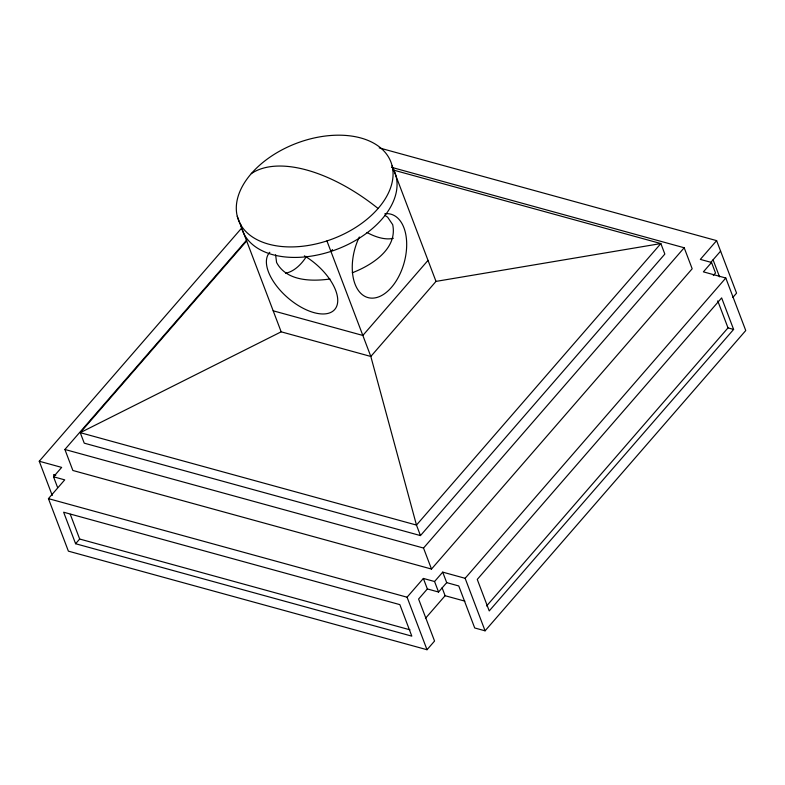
<?xml version="1.0" encoding="UTF-8"?>
<svg xmlns="http://www.w3.org/2000/svg" width="785" height="785" viewBox="0 0 785 785"><rect width="100%" height="100%" fill="white"/><g stroke="black" fill="none" stroke-linecap="round" stroke-linejoin="round"><path stroke-width="1.18" d="M52.261 495.492L39.25 461.237L242.173 227.483M391.627 167.352L684.196 247.766L692.174 268.774L431.505 569.056L72.868 470.48L64.89 449.471L246.961 239.739M246.657 240.975L80.256 432.663L84.24 443.162L420.466 535.586L664.846 254.075L660.852 243.566L393.059 169.962M57.511 487.289L53.517 476.78L61.662 467.399L39.25 461.237M427.02 649.725L407.072 597.208L423.36 578.437L427.354 588.946L418.591 599.034L434.556 641.051L427.02 649.725L68.383 551.148L48.434 498.632L64.723 479.861L53.517 476.78M75.605 543.73L63.634 512.212L399.85 604.627L411.821 636.144L75.605 543.73L79.677 539.03L70.267 514.273M330.927 251.416L332.516 249.581M428.011 260.385L362.847 335.45L273.19 310.811M326.933 240.916L370.824 356.459L281.167 331.82L80.256 432.663L416.472 525.077L660.852 243.566L435.999 281.393L370.824 356.459L416.472 525.077L420.466 535.586M431.505 569.056L423.527 548.048L684.196 247.766M379.214 147.884L716.617 240.632L700.328 259.393L711.534 262.475L715.518 272.984L713.3 275.535M710.68 262.563L720.601 251.131M442.711 572.137L446.704 582.637L438.56 592.027L434.566 581.518L442.711 572.137L465.132 578.3L485.081 630.816L745.75 330.544L725.801 278.018L703.38 271.855L711.534 262.475M425.45 618.354L445.105 595.717L442.083 587.769M465.132 578.3L725.801 278.018M732.797 297.486L736.565 293.148L716.617 240.632M486.592 605.981L728.009 327.885L717.745 300.871M733.612 329.425L489.232 610.926L477.26 579.418L721.641 297.908L733.612 329.425L728.009 327.885M352.239 272.797C371.727 265.291 397.769 248.923 392.706 224.667L387.623 217.16L384.728 215.257M330.004 279.018C311.527 281.54 286.554 281.275 276.585 262.484L275.604 254.782M64.89 449.471L423.527 548.048M55.794 475.19L53.606 474.591L54.469 476.858M446.704 582.637L458.754 585.953L474.709 627.971L485.081 630.816M423.36 578.437L434.566 581.518M427.354 588.946L438.56 592.027M445.105 595.717L464.867 601.143M48.434 498.632L407.072 597.208M79.677 539.03L409.996 629.825M713.074 259.815L719.541 276.85M392.108 165.841A81.561 51.103 -20.8 0 1 286.594 246.843A81.561 51.103 -20.8 0 1 265.379 160.483A81.561 51.103 -20.8 0 1 392.108 165.841L435.999 281.393M237.276 216.267L281.167 331.82M392.372 167.352A81.561 51.103 -20.8 0 1 336.588 249.424A81.561 51.103 -20.8 0 1 240.809 224.588M304.384 255.841A43.253 21.941 41 0 1 337.099 305.09A43.253 21.941 41 0 1 290.921 300.361A43.253 21.941 41 0 1 269.824 252.289M393.373 238.257A43.253 21.941 41 0 1 366.988 232.497M384.856 213.765A43.253 25.591 -74.6 0 1 404.756 260.316A43.253 25.591 -74.6 0 1 365.064 296.455A43.253 25.591 -74.6 0 1 359.324 237.001M306.484 256.41A43.253 25.591 -74.6 0 1 285.612 273.209M251.288 173.632A129.761 65.812 41 0 1 378.085 208.486"/></g></svg>
